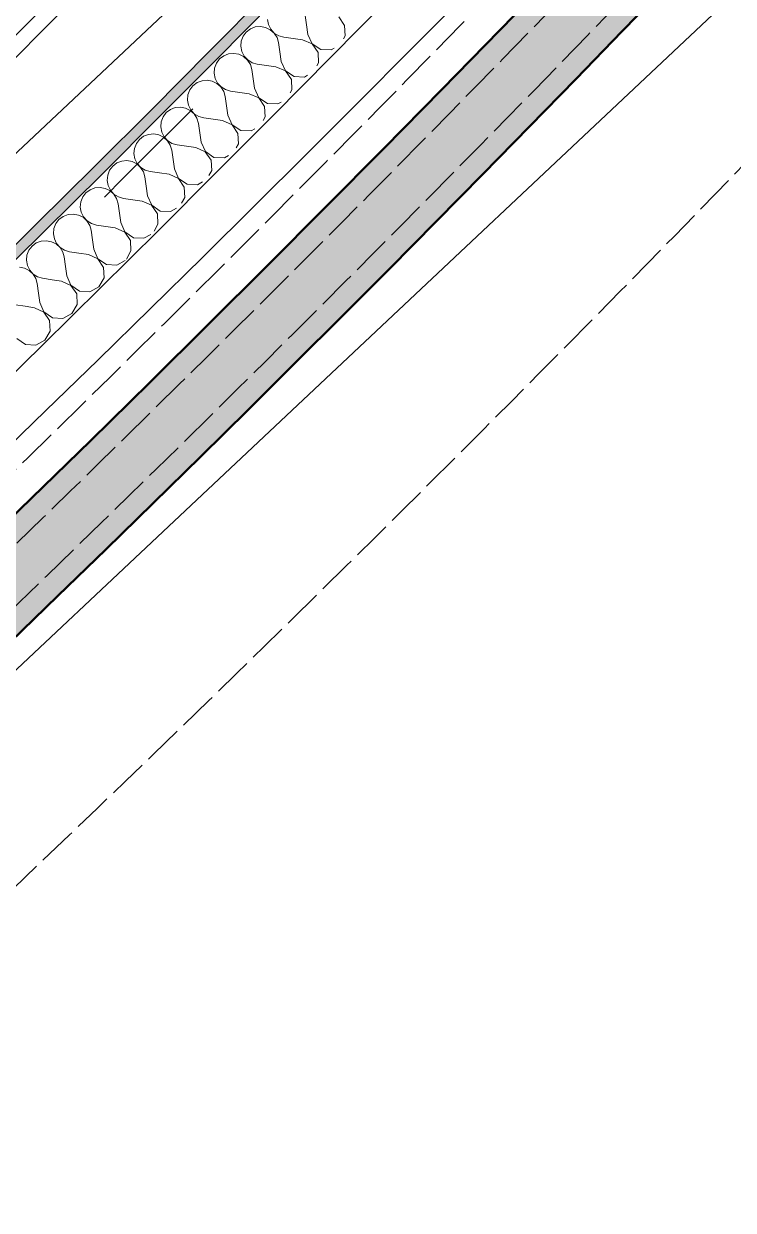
# Model space of a CAD drawing. Header units: millimetres. Extents: x -99530 to 90294, y -97212 to 56397.
# Drawn here: x -7147 to -6346, y -64764 to -63424 of the extents above; entities that cross this region are included whole.
import ezdxf
from ezdxf.enums import TextEntityAlignment as Align

# ---------------------------------------------------------------- set-up
doc = ezdxf.new("R2010")
doc.units = ezdxf.units.MM
doc.header["$MEASUREMENT"] = 0
doc.linetypes.add('Double Dashed', pattern=[1093.611073, 529.166651, -211.666656, 141.111112, -211.666656])
doc.linetypes.add('Hidden Line', pattern=[55, 45, -10])
for name, color, linetype in [('A-20-M_Floor_Slab', 7, 'Continuous'), ('A-25-M_Wall_Ext', 7, 'Continuous'), ('New_A-05-M_Gross_Int_WC_s', 7, 'Continuous'), ('New_A-15-MG_Structural_Grid_Phase_2', 7, 'Continuous'), ('New_A-20-M_Hard_Landscape', 7, 'Continuous'), ('New_A-25-M_Wall_Ext', 7, 'Continuous'), ('New_A-25-M_Wall_Int', 7, 'Continuous'), ('New_A-35-M_FFE_Sanitary', 7, 'Continuous'), ('New_A-40-M_Soft_Landscaping_P2', 7, 'Continuous')]:
    doc.layers.add(name, color=color, linetype=linetype)
for name, color, linetype, lineweight in [('A-20-M_Floor_Slab_Pen_No__89', 8, 'Continuous', 20), ('A-25-M_Wall_Ext_Pen_No__87', 8, 'Continuous', 20), ('New_A-25-M_Wall_Ext_Pen_No__87', 8, 'Continuous', 20), ('New_A-25-M_Wall_Int_Pen_No__193', 7, 'Continuous', 18), ('New_A-40-M_Soft_Landscaping_P2_Pen_No__150', 7, 'Continuous', 0), ('New_ArchiCAD Zone Stamps_Pen_No__6', 7, 'Continuous', 35)]:
    doc.layers.add(name, color=color, linetype=linetype, lineweight=lineweight)
for name, color, linetype, lineweight, true_color in [('New_A-05-M_Gross_Int_WC_s_Pen_No__74', 7, 'Continuous', 20, 0x606060), ('New_A-15-MG_Structural_Grid_Phase_2_Pen_No__222', 7, 'Continuous', 13, 0x65af33), ('New_A-20-M_Hard_Landscape_Pen_No__53', 7, 'Continuous', 35, 0x444444), ('New_A-25-M_Wall_Ext_Pen_No__107', 7, 'Continuous', 15, 0xa6a6a6), ('New_A-25-M_Wall_Ext_Pen_No__27', 7, 'Continuous', 50, 0x2a2a2a), ('New_A-25-M_Wall_Int_Pen_No__107', 7, 'Continuous', 15, 0xa6a6a6), ('New_A-25-M_Wall_Int_Pen_No__149', 7, 'Continuous', 0, 0x2a2a2a), ('New_A-35-M_FFE_Sanitary_Pen_No__211', 7, 'Continuous', 13, 0xebf6ff), ('New_A-35-M_FFE_Sanitary_Pen_No__27', 7, 'Continuous', 50, 0x2a2a2a)]:
    doc.layers.add(name, color=color, linetype=linetype, lineweight=lineweight, true_color=true_color)
doc.styles.add('GENERATED_STYLE_1', font='')
doc.styles.add('GENERATED_STYLE_3', font='')
doc.styles.add('GENERATED_STYLE_4', font='')
doc.styles.get('GENERATED_STYLE_1').set_extended_font_data('Arial', bold=True)
doc.styles.get('GENERATED_STYLE_3').set_extended_font_data('Arial')
doc.styles.get('GENERATED_STYLE_4').set_extended_font_data('Swis721 BT')

# ---------------------------------------------------------------- blocks, each defined once
blk = doc.blocks.new('Mesh_7_1', base_point=(-2004.1, -57229.4))
at = {"layer": 'New_A-20-M_Hard_Landscape_Pen_No__53', "linetype": 'Continuous', "flags": 128}
blk.add_lwpolyline([(-2004.1, -57229.4, -0.183374), (-18001.8, -70543.4), (-17579.3, -76160.8), (-17223, -76133.9), (-14657.1, -75939.9), (-15007.7, -71280.4, 0.205807), (-603, -57840.4)], format="xyb", close=True, dxfattribs=at)
blk = doc.blocks.new('Male WC_INB 0163_87_1', base_point=(-7292.1, -60664.2))
at = {"layer": 'New_A-05-M_Gross_Int_WC_s_Pen_No__74', "linetype": 'Continuous'}
blk.add_arc((-26580.2, -43935.2), 27309.7, 312.41044, 326.00205, dxfattribs=at)
at = {"layer": 'New_ArchiCAD Zone Stamps_Pen_No__6'}
for tag, height, style, p in [('ROOM_NAME', 250, 'GENERATED_STYLE_1', (-7557.7, -59352)), ('zoneNameLine2', 250, 'GENERATED_STYLE_1', (-7746.1, -59784.1)), ('ROOM_NUMBER', 200, 'GENERATED_STYLE_3', (-7934.5, -60204.8)), ('measuredAreaCode', 200, 'GENERATED_STYLE_3', (-8091.6, -60564.9)), ('DUMMY_649', 200, 'GENERATED_STYLE_3', (-7784.2, -60699)), ('DUMMY_650', 200, 'GENERATED_STYLE_3', (-7294.8, -60912.3)), ('DUMMY_651', 133.3, 'GENERATED_STYLE_3', (-7015.5, -61018.9))]:
    blk.add_attdef(tag, text='', height=height, rotation=336.4404, dxfattribs=dict(at, style=style)).set_placement(p, align=Align.TOP_LEFT)
blk = doc.blocks.new('Mesh_23_1', base_point=(-15007.7, -71280.4))
at = {"layer": 'New_A-40-M_Soft_Landscaping_P2_Pen_No__150', "linetype": 'Continuous', "flags": 128}
blk.add_lwpolyline([(-15007.7, -71280.4), (-14657.1, -75939.9, 0.09191), (5945.5, -69347.8), (9078.1, -62163.8), (-603, -57840.4, -0.205807)], format="xyb", close=True, dxfattribs=at)
blk = doc.blocks.new('Slab_96_1', base_point=(-9826.8, -66666.7))
at = {"layer": 'A-20-M_Floor_Slab_Pen_No__89', "linetype": 'Continuous', "flags": 128}
blk.add_lwpolyline([(-9826.8, -66666.7), (-10262.5, -66046.8), (-5549.6, -61612.4), (-4970, -62096.9)], close=True, dxfattribs=at)
blk = doc.blocks.new('Slab_97_1', base_point=(-10262.5, -66046.8))
at = {"layer": 'A-20-M_Floor_Slab_Pen_No__89', "linetype": 'Continuous', "flags": 128}
blk.add_lwpolyline([(-10262.5, -66046.8), (-10073.7, -66315.4), (-5298.5, -61822.4), (-5549.6, -61612.4)], close=True, dxfattribs=at)
blk = doc.blocks.new('Wall_128_1', base_point=(-38176, -69536.6))
at = {"layer": 'New_A-25-M_Wall_Ext_Pen_No__107', "linetype": 'Continuous', "lineweight": 0, "true_color": 0x535353}
blk.add_hatch(color=251, dxfattribs=at).paths.add_polyline_path([(-7888.7, -64664.4), (-7855.1, -64701.5), (-7821.6, -64738.5, 0.106432), (-877.5, -55078.3), (-969.2, -55038.4, -0.106432)])
at = {"layer": 'New_A-25-M_Wall_Ext_Pen_No__27', "linetype": 'Continuous'}
for radius, end in [(28161.8, 336.44044), (28261.8, 331.6191)]:
    blk.add_arc((-26783.5, -43782), radius, 312.13949, end, dxfattribs=at)
blk = doc.blocks.new('Wall_131_1', base_point=(-38175.9, -69536.5))
at = {"layer": 'New_A-25-M_Wall_Ext_Pen_No__87', "linetype": 'Hidden Line'}
for radius in [28161.8, 28211.8]:
    blk.add_arc((-26758.9, -43792.8), radius, 246.08329, 336.44041, dxfattribs=at)
blk = doc.blocks.new('Wall_217_1', base_point=(-8161.2, -64098.5))
at = {"layer": 'New_A-35-M_FFE_Sanitary_Pen_No__211', "linetype": 'Continuous'}
h = blk.add_hatch(dxfattribs=at)
h.set_pattern_fill('Plaster_0001', color=256, style=0, pattern_type=2)
h.set_pattern_definition([(229.20706, (0, 0), (-131.12933, 113.1596), [0, -100]), (229.20706, (32.9, -94.43), (-131.12933, 113.1596), [0, -100])])
h.paths.add_polyline_path([(-8154.4, -64105.9, 0.059246), (-3930.6, -59211.3), (-3938.9, -59205.7, -0.059154), (-8153.8, -64091.8)])
at = {"layer": 'New_A-35-M_FFE_Sanitary_Pen_No__27', "linetype": 'Continuous'}
for radius, start, end in [(27376.5, 312.42597, 325.98824), (27366.5, 312.44686, 325.98819)]:
    blk.add_arc((-26623.6, -43897.9), radius, start, end, dxfattribs=at)
blk = doc.blocks.new('Wall_418_1', base_point=(-38294.6, -69816.9))
at = {"layer": 'A-25-M_Wall_Ext_Pen_No__87', "linetype": 'Hidden Line'}
for radius, start, end in [(28130.8, 246.16287, 336.76285), (28469.8, 246.15506, 336.76093)]:
    blk.add_arc((-26785.3, -43777.2), radius, start, end, dxfattribs=at)
blk = doc.blocks.new('*X1078')
at = {"layer": 'New_A-25-M_Wall_Int_Pen_No__107', "linetype": 'Continuous'}
for p, q in [((-6870.6, -63424.9), (-6871.8, -63419.1)), ((-6827.6, -63425.4), (-6829.2, -63414.8)), ((-6791.3, -63416.3), (-6784.6, -63425.9)), ((-6899.2, -63438.1), (-6895.7, -63433.4)), ((-6895.7, -63433.4), (-6891, -63429.8)), ((-6891, -63429.8), (-6885.5, -63427.6)), ((-6885.5, -63427.6), (-6879.6, -63427.1)), ((-6879.6, -63427.1), (-6873.8, -63428.1)), ((-6873.8, -63428.1), (-6868.5, -63430.7)), ((-6868, -63430.2), (-6870.6, -63424.9)), ((-6868.5, -63430.7), (-6864.1, -63434.6)), ((-6864, -63434.5), (-6868, -63430.2)), ((-6864.1, -63434.6), (-6860.9, -63439.6)), ((-6858.9, -63437.6), (-6864, -63434.5)), ((-6826, -63436), (-6827.6, -63425.4)), ((-6784.6, -63425.9), (-6783.9, -63437.6)), ((-6901.8, -63449.5), (-6901.3, -63443.6)), ((-6901.3, -63443.6), (-6899.2, -63438.1)), ((-6860.9, -63439.6), (-6859.3, -63445.3)), ((-6857.7, -63455.9), (-6859.3, -63445.3)), ((-6853.2, -63439.2), (-6858.9, -63437.6)), ((-6842.6, -63440.7), (-6853.2, -63439.2)), ((-6832, -63442.1), (-6842.6, -63440.7)), ((-6832, -63442.1), (-6821.3, -63446.8)), ((-6821.2, -63446.7), (-6826, -63436)), ((-6821.3, -63446.8), (-6814.6, -63456.4)), ((-6811.4, -63453.2), (-6821.2, -63446.7)), ((-6783.9, -63437.6), (-6785.8, -63441)), ((-6925.7, -63463.8), (-6921, -63460.2)), ((-6921, -63460.2), (-6915.6, -63458)), ((-6915.6, -63458), (-6909.7, -63457.5)), ((-6909.7, -63457.5), (-6903.9, -63458.5)), ((-6903.9, -63458.5), (-6898.6, -63461.1)), ((-6900.7, -63455.3), (-6901.8, -63449.5)), ((-6898, -63460.6), (-6900.7, -63455.3)), ((-6898.6, -63461.1), (-6894.2, -63465.1)), ((-6894, -63464.9), (-6898, -63460.6)), ((-6856.1, -63466.5), (-6857.7, -63455.9)), ((-6814.6, -63456.4), (-6814, -63468.1)), ((-6799.7, -63453.6), (-6811.4, -63453.2)), ((-6796.3, -63451.7), (-6799.7, -63453.6)), ((-6931.9, -63479.9), (-6931.4, -63474)), ((-6931.4, -63474), (-6929.3, -63468.5)), ((-6929.3, -63468.5), (-6925.7, -63463.8)), ((-6894.2, -63465.1), (-6891, -63470.1)), ((-6889, -63468), (-6894, -63464.9)), ((-6891, -63470.1), (-6889.3, -63475.7)), ((-6883.3, -63469.7), (-6889, -63468)), ((-6872.7, -63471.1), (-6883.3, -63469.7)), ((-6862.1, -63472.6), (-6872.7, -63471.1)), ((-6862.1, -63472.6), (-6851.4, -63477.3)), ((-6851.3, -63477.2), (-6856.1, -63466.5)), ((-6814, -63468.1), (-6815.9, -63471.6)), ((-6945.6, -63488.4), (-6939.8, -63487.8)), ((-6939.8, -63487.8), (-6934, -63488.9)), ((-6930.8, -63485.7), (-6931.9, -63479.9)), ((-6928.1, -63491), (-6930.8, -63485.7)), ((-6887.8, -63486.3), (-6889.3, -63475.7)), ((-6886.2, -63496.9), (-6887.8, -63486.3)), ((-6851.4, -63477.3), (-6844.7, -63486.9)), ((-6841.5, -63483.7), (-6851.3, -63477.2)), ((-6844.7, -63486.9), (-6844.1, -63498.6)), ((-6829.8, -63484.2), (-6841.5, -63483.7)), ((-6826.4, -63482.2), (-6829.8, -63484.2)), ((-6961.5, -63504.3), (-6959.4, -63498.8)), ((-6959.4, -63498.8), (-6955.8, -63494.1)), ((-6955.8, -63494.1), (-6951.1, -63490.5)), ((-6951.1, -63490.5), (-6945.6, -63488.4)), ((-6934, -63488.9), (-6928.7, -63491.5)), ((-6928.7, -63491.5), (-6924.3, -63495.4)), ((-6924.1, -63495.3), (-6928.1, -63491)), ((-6924.3, -63495.4), (-6921.1, -63500.4)), ((-6919.1, -63498.4), (-6924.1, -63495.3)), ((-6921.1, -63500.4), (-6919.5, -63506.1)), ((-6913.4, -63500), (-6919.1, -63498.4)), ((-6902.8, -63501.5), (-6913.4, -63500)), ((-6892.2, -63503), (-6902.8, -63501.5)), ((-6881.4, -63507.6), (-6886.2, -63496.9)), ((-6844.1, -63498.6), (-6846.1, -63502.2)), ((-6962, -63510.2), (-6961.5, -63504.3)), ((-6960.9, -63516), (-6962, -63510.2)), ((-6917.9, -63516.7), (-6919.5, -63506.1)), ((-6892.2, -63503), (-6881.5, -63507.7)), ((-6881.5, -63507.7), (-6874.9, -63517.4)), ((-6871.7, -63514.2), (-6881.4, -63507.6)), ((-6860, -63514.6), (-6871.7, -63514.2)), ((-6856.3, -63512.5), (-6860, -63514.6)), ((-6989.5, -63529.1), (-6986, -63524.4)), ((-6986, -63524.4), (-6981.3, -63520.8)), ((-6981.3, -63520.8), (-6975.8, -63518.7)), ((-6975.8, -63518.7), (-6969.9, -63518.1)), ((-6969.9, -63518.1), (-6964.1, -63519.2)), ((-6964.1, -63519.2), (-6958.8, -63521.8)), ((-6958.3, -63521.3), (-6960.9, -63516)), ((-6958.8, -63521.8), (-6954.4, -63525.8)), ((-6954.3, -63525.6), (-6958.3, -63521.3)), ((-6954.4, -63525.8), (-6951.3, -63530.8)), ((-6949.3, -63528.8), (-6954.3, -63525.6)), ((-6916.3, -63527.3), (-6917.9, -63516.7)), ((-6911.5, -63538), (-6916.3, -63527.3)), ((-6874.9, -63517.4), (-6874.3, -63529.1)), ((-6992.2, -63540.5), (-6991.7, -63534.6)), ((-6991.1, -63546.3), (-6992.2, -63540.5)), ((-6991.7, -63534.6), (-6989.5, -63529.1)), ((-6951.3, -63530.8), (-6949.6, -63536.5)), ((-6948.1, -63547.1), (-6949.6, -63536.5)), ((-6943.6, -63530.4), (-6949.3, -63528.8)), ((-6933, -63531.9), (-6943.6, -63530.4)), ((-6922.4, -63533.4), (-6933, -63531.9)), ((-6922.4, -63533.4), (-6911.7, -63538.1)), ((-6911.7, -63538.1), (-6905, -63547.8)), ((-6901.9, -63544.6), (-6911.5, -63538)), ((-6874.3, -63529.1), (-6876.5, -63533.1)), ((-7019.7, -63559.3), (-7016.2, -63554.6)), ((-7016.2, -63554.6), (-7011.5, -63551.1)), ((-7011.5, -63551.1), (-7006, -63548.9)), ((-7006, -63548.9), (-7000.1, -63548.4)), ((-7000.1, -63548.4), (-6994.3, -63549.5)), ((-6994.3, -63549.5), (-6989, -63552.1)), ((-6988.5, -63551.6), (-6991.1, -63546.3)), ((-6989, -63552.1), (-6984.6, -63556.1)), ((-6984.5, -63555.9), (-6988.5, -63551.6)), ((-6946.5, -63557.7), (-6948.1, -63547.1)), ((-6905, -63547.8), (-6904.5, -63559.5)), ((-6890.2, -63545.1), (-6901.9, -63544.6)), ((-6886, -63542.7), (-6890.2, -63545.1)), ((-7022.4, -63570.7), (-7021.9, -63564.8)), ((-7021.9, -63564.8), (-7019.7, -63559.3)), ((-6984.6, -63556.1), (-6981.5, -63561.1)), ((-6979.5, -63559.1), (-6984.5, -63555.9)), ((-6981.5, -63561.1), (-6979.8, -63566.7)), ((-6978.3, -63577.3), (-6979.8, -63566.7)), ((-6973.8, -63560.7), (-6979.5, -63559.1)), ((-6963.2, -63562.2), (-6973.8, -63560.7)), ((-6952.6, -63563.7), (-6963.2, -63562.2)), ((-6952.6, -63563.7), (-6941.9, -63568.5)), ((-6941.8, -63568.3), (-6946.5, -63557.7)), ((-6941.9, -63568.5), (-6935.3, -63578.1)), ((-6932.1, -63574.9), (-6941.8, -63568.3)), ((-6904.5, -63559.5), (-6907, -63564.1)), ((-7046.4, -63584.8), (-7041.7, -63581.2)), ((-7041.7, -63581.2), (-7036.2, -63579.1)), ((-7036.2, -63579.1), (-7030.3, -63578.6)), ((-7030.3, -63578.6), (-7024.5, -63579.7)), ((-7024.5, -63579.7), (-7019.2, -63582.3)), ((-7021.3, -63576.5), (-7022.4, -63570.7)), ((-7018.7, -63581.8), (-7021.3, -63576.5)), ((-7014.7, -63586.2), (-7018.7, -63581.8)), ((-6976.8, -63587.9), (-6978.3, -63577.3)), ((-6935.3, -63578.1), (-6934.7, -63589.8)), ((-6920.4, -63575.4), (-6932.1, -63574.9)), ((-6915.6, -63572.7), (-6920.4, -63575.4)), ((-7052.7, -63600.9), (-7052.1, -63595)), ((-7052.1, -63595), (-7050, -63589.5)), ((-7050, -63589.5), (-7046.4, -63584.8)), ((-7019.2, -63582.3), (-7014.9, -63586.3)), ((-7014.9, -63586.3), (-7011.7, -63591.3)), ((-7009.7, -63589.3), (-7014.7, -63586.2)), ((-7011.7, -63591.3), (-7010.1, -63597)), ((-7004, -63590.9), (-7009.7, -63589.3)), ((-6993.5, -63592.5), (-7004, -63590.9)), ((-6982.8, -63594), (-6993.5, -63592.5)), ((-6982.8, -63594), (-6972.2, -63598.8)), ((-6972, -63598.6), (-6976.8, -63587.9)), ((-6934.7, -63589.8), (-6937.8, -63595.3)), ((-7066.5, -63609.3), (-7060.6, -63608.8)), ((-7060.6, -63608.8), (-7054.8, -63609.9)), ((-7051.6, -63606.7), (-7052.7, -63600.9)), ((-7049, -63612), (-7051.6, -63606.7)), ((-7008.6, -63607.6), (-7010.1, -63597)), ((-7007.1, -63618.2), (-7008.6, -63607.6)), ((-6972.2, -63598.8), (-6965.6, -63608.4)), ((-6962.4, -63605.2), (-6972, -63598.6)), ((-6965.6, -63608.4), (-6965, -63620.1)), ((-6950.7, -63605.8), (-6962.4, -63605.2)), ((-6945, -63602.6), (-6950.7, -63605.8)), ((-7082.4, -63625.1), (-7080.3, -63619.6)), ((-7080.3, -63619.6), (-7076.7, -63614.9)), ((-7076.7, -63614.9), (-7072, -63611.4)), ((-7072, -63611.4), (-7066.5, -63609.3)), ((-7054.8, -63609.9), (-7049.5, -63612.5)), ((-7049.5, -63612.5), (-7045.2, -63616.5)), ((-7045, -63616.4), (-7049, -63612)), ((-7045.2, -63616.5), (-7042, -63621.5)), ((-7040, -63619.5), (-7045, -63616.4)), ((-7042, -63621.5), (-7040.4, -63627.2)), ((-7034.3, -63621.2), (-7040, -63619.5)), ((-7023.8, -63622.7), (-7034.3, -63621.2)), ((-7002.3, -63628.9), (-7007.1, -63618.2)), ((-6965, -63620.1), (-6968.7, -63626.6)), ((-7083, -63631), (-7082.4, -63625.1)), ((-7081.9, -63636.8), (-7083, -63631)), ((-7038.9, -63637.8), (-7040.4, -63627.2)), ((-7013.2, -63624.2), (-7023.8, -63622.7)), ((-7013.2, -63624.2), (-7002.5, -63629)), ((-7002.5, -63629), (-6995.9, -63638.7)), ((-6992.7, -63635.5), (-7002.3, -63628.9)), ((-6981, -63636.1), (-6992.7, -63635.5)), ((-6974.3, -63632.3), (-6981, -63636.1)), ((-7110.6, -63649.7), (-7107.1, -63645)), ((-7107.1, -63645), (-7102.3, -63641.5)), ((-7102.3, -63641.5), (-7096.8, -63639.4)), ((-7096.8, -63639.4), (-7090.9, -63638.9)), ((-7090.9, -63638.9), (-7085.1, -63640)), ((-7085.1, -63640), (-7079.9, -63642.6)), ((-7079.3, -63642.1), (-7081.9, -63636.8)), ((-7079.9, -63642.6), (-7075.5, -63646.6)), ((-7075.4, -63646.5), (-7079.3, -63642.1)), ((-7075.5, -63646.6), (-7072.4, -63651.7)), ((-7070.4, -63649.7), (-7075.4, -63646.5)), ((-7037.4, -63648.4), (-7038.9, -63637.8)), ((-7032.7, -63659.1), (-7037.4, -63648.4)), ((-6995.9, -63638.7), (-6995.4, -63650.4)), ((-7113.4, -63661.1), (-7112.8, -63655.2)), ((-7112.3, -63666.9), (-7113.4, -63661.1)), ((-7112.8, -63655.2), (-7110.6, -63649.7)), ((-7072.4, -63651.7), (-7070.8, -63657.3)), ((-7069.3, -63667.9), (-7070.8, -63657.3)), ((-7064.7, -63651.3), (-7070.4, -63649.7)), ((-7054.1, -63652.9), (-7064.7, -63651.3)), ((-7043.5, -63654.4), (-7054.1, -63652.9)), ((-7043.5, -63654.4), (-7032.8, -63659.2)), ((-7032.8, -63659.2), (-7026.3, -63668.9)), ((-7023, -63665.7), (-7032.7, -63659.1)), ((-7003.4, -63661.9), (-7011.3, -63666.3)), ((-6995.4, -63650.4), (-6999.7, -63658.2)), ((-7141, -63679.8), (-7137.4, -63675.1)), ((-7137.4, -63675.1), (-7132.7, -63671.6)), ((-7132.7, -63671.6), (-7127.2, -63669.5)), ((-7127.2, -63669.5), (-7121.3, -63669)), ((-7121.3, -63669), (-7115.5, -63670.1)), ((-7115.5, -63670.1), (-7110.2, -63672.7)), ((-7109.7, -63672.2), (-7112.3, -63666.9)), ((-7110.2, -63672.7), (-7105.9, -63676.7)), ((-7105.8, -63676.6), (-7109.7, -63672.2)), ((-7067.8, -63678.6), (-7069.3, -63667.9)), ((-7026.3, -63668.9), (-7025.8, -63680.6)), ((-7011.3, -63666.3), (-7023, -63665.7)), ((-7143.8, -63691.1), (-7143.2, -63685.3)), ((-7143.2, -63685.3), (-7141, -63679.8)), ((-7105.9, -63676.7), (-7102.8, -63681.8)), ((-7100.8, -63679.8), (-7105.8, -63676.6)), ((-7102.8, -63681.8), (-7101.2, -63687.4)), ((-7099.7, -63698.1), (-7101.2, -63687.4)), ((-7095.1, -63681.4), (-7100.8, -63679.8)), ((-7084.5, -63683), (-7095.1, -63681.4)), ((-7073.9, -63684.6), (-7084.5, -63683)), ((-7073.9, -63684.6), (-7063.2, -63689.4)), ((-7063.1, -63689.3), (-7067.8, -63678.6)), ((-7025.8, -63680.6), (-7031, -63689.9)), ((-7151.7, -63699), (-7145.9, -63700.1)), ((-7145.9, -63700.1), (-7140.7, -63702.8)), ((-7142.7, -63696.9), (-7143.8, -63691.1)), ((-7140.1, -63702.3), (-7142.7, -63696.9)), ((-7136.2, -63706.7), (-7140.1, -63702.3)), ((-7098.2, -63708.7), (-7099.7, -63698.1)), ((-7063.2, -63689.4), (-7056.7, -63699.1)), ((-7053.5, -63695.9), (-7063.1, -63689.3)), ((-7056.7, -63699.1), (-7056.2, -63710.8)), ((-7041.8, -63696.5), (-7053.5, -63695.9)), ((-7032.4, -63691.3), (-7041.8, -63696.5)), ((-7140.7, -63702.8), (-7136.3, -63706.8)), ((-7136.3, -63706.8), (-7133.2, -63711.8)), ((-7131.2, -63709.8), (-7136.2, -63706.7)), ((-7133.2, -63711.8), (-7131.6, -63717.5)), ((-7125.5, -63711.5), (-7131.2, -63709.8)), ((-7114.9, -63713.1), (-7125.5, -63711.5)), ((-7104.3, -63714.7), (-7114.9, -63713.1)), ((-7104.3, -63714.7), (-7093.7, -63719.5)), ((-7093.6, -63719.4), (-7098.2, -63708.7)), ((-7056.2, -63710.8), (-7062, -63721)), ((-7130.2, -63728.1), (-7131.6, -63717.5)), ((-7128.7, -63738.7), (-7130.2, -63728.1)), ((-7093.7, -63719.5), (-7087.1, -63729.2)), ((-7083.9, -63726.1), (-7093.6, -63719.4)), ((-7087.1, -63729.2), (-7086.7, -63740.9)), ((-7072.2, -63726.6), (-7083.9, -63726.1)), ((-7062, -63721), (-7072.2, -63726.6)), ((-7145.4, -63743.1), (-7156, -63741.5)), ((-7124, -63749.5), (-7128.7, -63738.7)), ((-7086.7, -63740.9), (-7092.5, -63751.1)), ((-7134.8, -63744.7), (-7145.4, -63743.1)), ((-7134.8, -63744.7), (-7124.2, -63749.6)), ((-7124.2, -63749.6), (-7117.6, -63759.3)), ((-7114.4, -63756.1), (-7124, -63749.5)), ((-7102.7, -63756.8), (-7114.4, -63756.1)), ((-7092.5, -63751.1), (-7102.7, -63756.8)), ((-7117.6, -63759.3), (-7117.2, -63771)), ((-7145, -63786.2), (-7154.6, -63779.5)), ((-7123, -63781.2), (-7133.3, -63786.8)), ((-7117.2, -63771), (-7123, -63781.2)), ((-7133.3, -63786.8), (-7145, -63786.2))]:
    blk.add_line(p, q, dxfattribs=at)
blk = doc.blocks.new('Wall_458_1', base_point=(-7921.5, -64417.2))
at = {"layer": 'New_A-25-M_Wall_Int_Pen_No__107', "linetype": 'Continuous'}
h = blk.add_hatch(dxfattribs=at)
h.set_pattern_fill('Plywood_0001', color=256, style=0, pattern_type=2)
h.set_pattern_definition([(0, (0, 0), (0, 200), [])])
h.paths.add_polyline_path([(-1322.1, -54884.5, -0.105152), (-8043, -64284.3), (-8030.8, -64297.6, 0.105152), (-1305.6, -54891.7)])
blk.add_hatch(color=256, dxfattribs=at).paths.add_polyline_path([(-7921.5, -64417.2, 0.105152), (-1157.1, -54956.4), (-1168.1, -54951.6, -0.105152), (-7929.6, -64408.3)])
at = {"layer": 'New_A-25-M_Wall_Int_Pen_No__149', "linetype": 'Continuous'}
for radius in [27776.8, 28046.8]:
    blk.add_arc((-26783.5, -43782), radius, 312.42955, 336.44041, dxfattribs=at)
at = {"layer": 'New_A-25-M_Wall_Int_Pen_No__193', "linetype": 'Continuous'}
for radius in [27794.8, 27944.8, 27956.8]:
    blk.add_arc((-26783.5, -43782), radius, 312.42955, 336.44041, dxfattribs=at)
at = {"layer": 'New_A-25-M_Wall_Int', "color": 250, "lineweight": 50, "true_color": 0x2a2a2a}
blk.add_blockref('*X1078', (0, 0), dxfattribs=at)
blk = doc.blocks.new('Standard grid marker_26')
at = {"layer": 'New_A-15-MG_Structural_Grid_Phase_2_Pen_No__222', "linetype": 'Double Dashed'}
blk.add_arc((0, 0), 27977.6, 0, 90.63597, dxfattribs=at)
at = {"layer": 'New_A-15-MG_Structural_Grid_Phase_2_Pen_No__222', "style": 'GENERATED_STYLE_4'}
blk.add_attdef('AC_MarkerText_1', text='', height=350, rotation=90.3066, dxfattribs=at).set_placement((-1326.2, 28008), align=Align.MIDDLE_CENTER)
blk = doc.blocks.new('Mesh_27_1', base_point=(-603, -57840.4))
at = {"layer": 'New_A-40-M_Soft_Landscaping_P2_Pen_No__150', "linetype": 'Continuous', "flags": 128}
blk.add_lwpolyline([(-603, -57840.4, -0.205807), (-15007.7, -71280.4), (-14916.9, -72486.2, 0.161424), (-1600, -63958.3), (1156.8, -58626.3)], format="xyb", close=True, dxfattribs=at)

msp = doc.modelspace()

# ---------------------------------------------------------------- block references
at = {"layer": 'A-20-M_Floor_Slab', "color": 8, "linetype": 'Continuous', "lineweight": 20}
for name, p in [('Slab_96_1', (-9826.8, -66666.7)), ('Slab_97_1', (-10262.5, -66046.8))]:
    msp.add_blockref(name, p, dxfattribs=at)
at = {"layer": 'A-25-M_Wall_Ext', "color": 250, "lineweight": 50, "true_color": 0x2a2a2a}
msp.add_blockref('Wall_418_1', (-38294.6, -69816.9), dxfattribs=at)
at = {"layer": 'New_A-05-M_Gross_Int_WC_s', "linetype": 'Continuous'}
msp.add_blockref('Male WC_INB 0163_87_1', (-7292.1, -60664.2), dxfattribs=at)
at = {"layer": 'New_A-15-MG_Structural_Grid_Phase_2', "color": 8, "linetype": 'Continuous', "lineweight": 15, "zscale": 1000, "rotation": 246.1337837427074}
msp.add_blockref('Standard grid marker_26', (-26783.5, -43781.2), dxfattribs=at)
at = {"layer": 'New_A-20-M_Hard_Landscape', "color": 49, "lineweight": 35, "true_color": 0x444444}
msp.add_blockref('Mesh_7_1', (-2004.1, -57229.4), dxfattribs=at)
at = {"layer": 'New_A-25-M_Wall_Ext', "color": 250, "lineweight": 50, "true_color": 0x2a2a2a}
for name, p in [('Wall_128_1', (-38176, -69536.6)), ('Wall_131_1', (-38175.9, -69536.5))]:
    msp.add_blockref(name, p, dxfattribs=at)
at = {"layer": 'New_A-25-M_Wall_Int', "color": 250, "lineweight": 50, "true_color": 0x2a2a2a}
msp.add_blockref('Wall_458_1', (-7921.5, -64417.2), dxfattribs=at)
at = {"layer": 'New_A-35-M_FFE_Sanitary', "color": 250, "lineweight": 50, "true_color": 0x2a2a2a}
msp.add_blockref('Wall_217_1', (-8161.2, -64098.5), dxfattribs=at)
at = {"layer": 'New_A-40-M_Soft_Landscaping_P2'}
for name, p in [('Mesh_23_1', (-15007.7, -71280.4)), ('Mesh_27_1', (-603, -57840.4))]:
    msp.add_blockref(name, p, dxfattribs=at)

doc.saveas('drawing.dxf')
